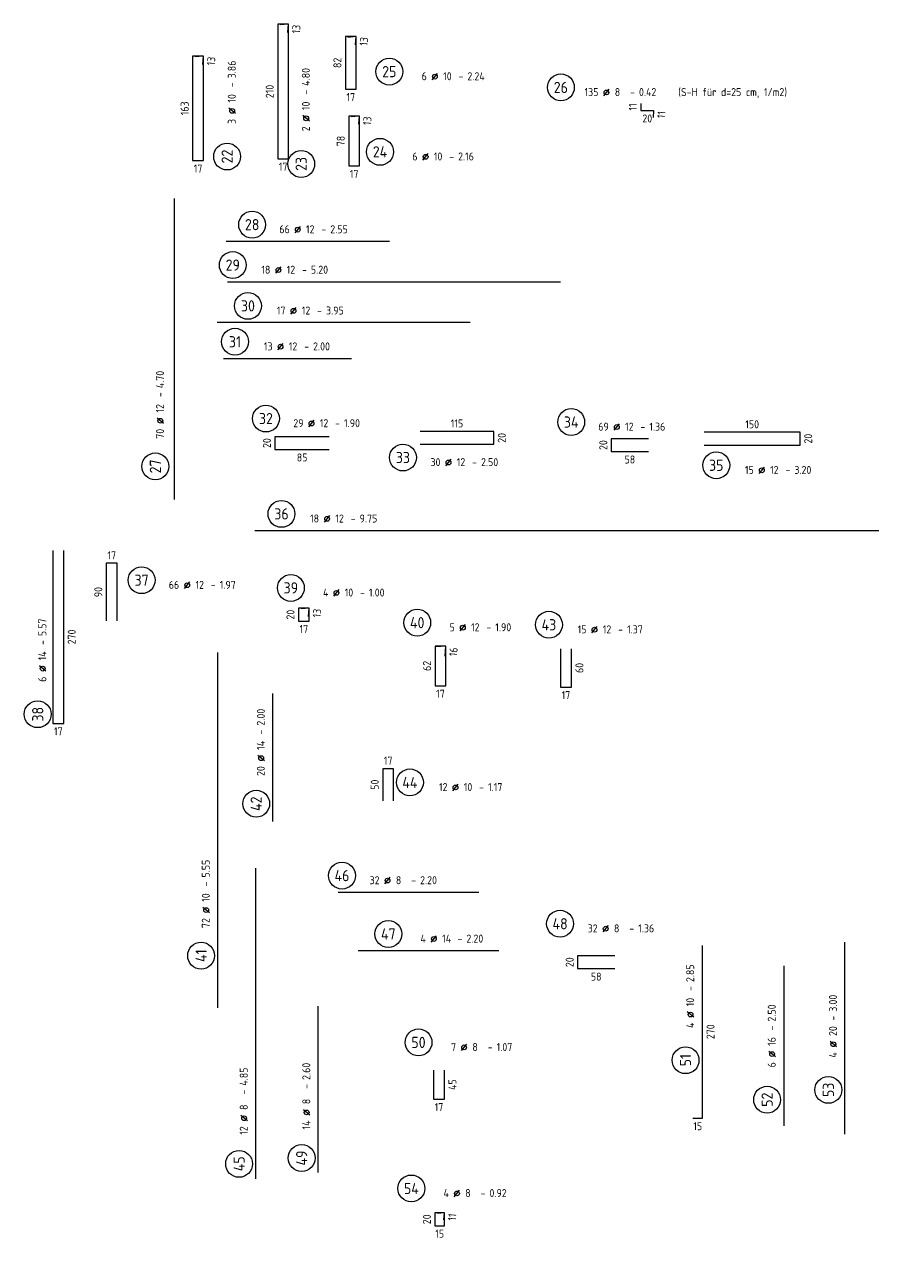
# Model space of a CAD drawing. Extents: x -11.1 to 77.6, y -9.5 to 63.5.
# Drawn here: x 64.25 to 77.6, y 7.48 to 26.44 of the extents above; entities that cross this region are included whole.
import ezdxf
from ezdxf.enums import TextEntityAlignment as Align

# ---------------------------------------------------------------- set-up
doc = ezdxf.new("R2010")
doc.units = 0
doc.header["$LTSCALE"] = 0.5
doc.linetypes.add('AUSGEZOGEN', pattern=[1000.01, 1000, 0.01])
doc.layers.add('RND', color=7, linetype='Continuous')
doc.styles.add('txt', font='isocp.shx')

# ---------------------------------------------------------------- blocks, each defined once
blk = doc.blocks.new('RND_AUSZ')
at = {"layer": 'RND', "color": 7, "linetype": 'Continuous'}
blk.add_line((1.341, 0.262), (1.509, 0.466), dxfattribs=at)
at = {"layer": 'RND', "color": 1, "linetype": 'Continuous'}
blk.add_circle((0, 0.52), 0.42, dxfattribs=at)
at = {"layer": 'RND', "color": 7, "linetype": 'Continuous'}
blk.add_circle((1.425, 0.364), 0.075, dxfattribs=at)
at = {"layer": 'RND', "color": 7, "linetype": 'Continuous', "style": 'txt'}
blk.add_text('-', height=0.25, dxfattribs=at).set_placement((2.163, 0.25))
for tag, p in [('WIEOFT', (-0.536, 0.25)), ('STK', (1.174, 0.25))]:
    blk.add_attdef(tag, text='', height=0.25, dxfattribs=at).set_placement(p, align=Align.RIGHT)
at = {"layer": 'RND', "color": 1, "linetype": 'Continuous', "style": 'txt'}
blk.add_attdef('POS', text='', height=0.35, dxfattribs=at).set_placement((0, 0.52), align=Align.MIDDLE)
at = {"layer": 'RND', "color": 7, "linetype": 'Continuous', "style": 'txt'}
for tag, p in [('DS', (1.683, 0.25)), ('LANG', (2.441, 0.25)), ('TEXT', (3.669, 0.25))]:
    blk.add_attdef(tag, p, '', height=0.25, dxfattribs=at)

msp = doc.modelspace()

# ---------------------------------------------------------------- linework, layer by layer
at = {"layer": 'RND', "color": 1, "linetype": 'AUSGEZOGEN'}
for points in [[(68.3685, 26.309), (68.3799, 26.4385), (68.2099, 26.4385), (68.2099, 24.3385), (68.3799, 24.3385), (68.3799, 26.4385), (68.2504, 26.4272)], [(69.4257, 26.1162), (69.437, 26.2457), (69.267, 26.2457), (69.267, 25.4257), (69.437, 25.4257), (69.437, 26.2457), (69.3075, 26.2343)], [(67.0393, 25.8101), (67.0506, 25.9396), (66.8806, 25.9396), (66.8806, 24.3096), (67.0506, 24.3096), (67.0506, 25.9396), (66.9211, 25.9282)], [(73.8842, 25.2017), (73.8842, 25.0917), (74.0842, 25.0917), (74.0746, 24.9822)], [(69.4785, 24.8756), (69.4898, 25.0051), (69.3198, 25.0051), (69.3198, 24.2251), (69.4898, 24.2251), (69.4898, 25.0051), (69.3603, 24.9937)], [(66.5979, 19.0159), (66.5979, 23.7159)], [(67.4066, 23.0482), (69.9566, 23.0482)], [(67.4266, 22.4164), (72.6266, 22.4164)], [(71.2147, 21.7789), (67.2647, 21.7789)], [(67.3646, 21.2185), (69.3646, 21.2185)], [(69.0158, 19.9951), (68.1658, 19.9951), (68.1658, 19.7951), (69.0158, 19.7951)], [(70.4364, 19.8767), (71.5864, 19.8767), (71.5864, 20.0767), (70.4364, 20.0767)], [(74.0024, 19.9638), (73.4224, 19.9638), (73.4224, 19.7638), (74.0024, 19.7638)], [(74.8739, 19.8639), (76.3739, 19.8639), (76.3739, 20.0639), (74.8739, 20.0639)], [(67.8512, 18.5292), (77.6012, 18.5292)], [(64.6963, 18.2162), (64.6963, 15.5162), (64.8663, 15.5162), (64.8663, 18.2162)], [(65.7015, 17.1173), (65.7015, 18.0173), (65.5315, 18.0173), (65.5315, 17.1173)], [(68.6924, 17.1855), (68.7037, 17.315), (68.5337, 17.315), (68.5337, 17.115), (68.7037, 17.115), (68.7037, 17.315), (68.5742, 17.3037)], [(70.824, 16.5646), (70.838, 16.724), (70.668, 16.724), (70.668, 16.104), (70.838, 16.104), (70.838, 16.724), (70.6786, 16.71)], [(67.2735, 11.0735), (67.2735, 16.6235)], [(72.6291, 16.6821), (72.6291, 16.0821), (72.7991, 16.0821), (72.7991, 16.6821)], [(68.1336, 13.9819), (68.1336, 15.9819)], [(70.021, 14.3083), (70.021, 14.8083), (69.851, 14.8083), (69.851, 14.3083)], [(67.8668, 8.4018), (67.8668, 13.2518)], [(69.1527, 12.8776), (71.3527, 12.8776)], [(69.4673, 11.9658), (71.6673, 11.9658)], [(74.6977, 9.3478), (74.8477, 9.3478), (74.8477, 12.0478)], [(77.0737, 9.0987), (77.0737, 12.0987)], [(73.4768, 11.8849), (72.8968, 11.8849), (72.8968, 11.6849), (73.4768, 11.6849)], [(76.1171, 11.727), (76.1171, 9.227)], [(68.8439, 8.4968), (68.8439, 11.0968)], [(70.6445, 10.0964), (70.6445, 9.6464), (70.8145, 9.6464), (70.8145, 10.0964)], [(70.8057, 7.7577), (70.8153, 7.8673), (70.6653, 7.8673), (70.6653, 7.6673), (70.8153, 7.6673), (70.8153, 7.8673), (70.7057, 7.8577)]]:
    msp.add_lwpolyline(points, dxfattribs=at)

# ---------------------------------------------------------------- block references
at = {"layer": 'RND', "color": 7, "linetype": 'AUSGEZOGEN', "xscale": 0.5, "yscale": 0.5, "zscale": 0.5, "rotation": 90}
for p, values in [((67.6798, 24.3725), {'POS': '22', 'STK': '3', 'DS': '10', 'LANG': '3.86'}), ((68.8369, 24.2561), {'POS': '23', 'STK': '2', 'DS': '10', 'LANG': '4.80'}), ((64.7198, 15.6589), {'POS': '38', 'STK': '6', 'DS': '14', 'LANG': '5.57'}), ((67.2735, 11.8866), {'POS': '41', 'STK': '72', 'DS': '10', 'LANG': '5.55'}), ((77.0737, 9.7902), {'POS': '53', 'STK': '4', 'DS': '20', 'LANG': '3.00'})]:
    msp.add_blockref('RND_AUSZ', p, dxfattribs=at).add_auto_attribs(values)
at = {"layer": 'RND', "color": 7, "linetype": 'AUSGEZOGEN', "xscale": 0.5, "yscale": 0.5, "zscale": 0.5}
for p, values in [((69.9535, 25.4389), {'POS': '25', 'STK': '6', 'DS': '10', 'LANG': '2.24'}), ((72.6342, 25.1917), {'POS': '26', 'STK': '135', 'DS': '8', 'LANG': '0.42', 'TEXT': '(S-H für d=25 cm, 1/m2)'}), ((69.8083, 24.1855), {'POS': '24', 'STK': '6', 'DS': '10', 'LANG': '2.16'}), ((67.5083, 22.4164), {'POS': '29', 'STK': '18', 'DS': '12', 'LANG': '5.20'}), ((67.7448, 21.7789), {'POS': '30', 'STK': '17', 'DS': '12', 'LANG': '3.95'}), ((68.026, 20.0186), {'POS': '32', 'STK': '29', 'DS': '12', 'LANG': '1.90'}), ((72.796, 19.9638), {'POS': '34', 'STK': '69', 'DS': '12', 'LANG': '1.36'}), ((70.1663, 19.4096), {'POS': '33', 'STK': '30', 'DS': '12', 'LANG': '2.50'}), ((75.0624, 19.2884), {'POS': '35', 'STK': '15', 'DS': '12', 'LANG': '3.20'}), ((68.2691, 18.5292), {'POS': '36', 'STK': '18', 'DS': '12', 'LANG': '9.75'}), ((66.0834, 17.4925), {'POS': '37', 'STK': '66', 'DS': '12', 'LANG': '1.97'}), ((68.4153, 17.3726), {'POS': '39', 'STK': '4', 'DS': '10', 'LANG': '1.00'}), ((70.3895, 16.8297), {'POS': '40', 'STK': '5', 'DS': '12', 'LANG': '1.90'}), ((72.4477, 16.797), {'POS': '43', 'STK': '15', 'DS': '12', 'LANG': '1.37'}), ((70.2759, 14.3333), {'POS': '44', 'STK': '12', 'DS': '10', 'LANG': '1.17'}), ((69.2145, 12.8776), {'POS': '46', 'STK': '32', 'DS': '8', 'LANG': '2.20'}), ((72.6224, 12.1257), {'POS': '48', 'STK': '32', 'DS': '8', 'LANG': '1.36'}), ((69.9381, 11.9658), {'POS': '47', 'STK': '4', 'DS': '14', 'LANG': '2.20'}), ((70.4099, 10.2715), {'POS': '50', 'STK': '7', 'DS': '8', 'LANG': '1.07'}), ((70.2983, 7.9897), {'POS': '54', 'STK': '4', 'DS': '8', 'LANG': '0.92'})]:
    msp.add_blockref('RND_AUSZ', p, dxfattribs=at).add_auto_attribs(values)
at = {"layer": 'RND', "color": 1, "linetype": 'AUSGEZOGEN', "xscale": 0.5, "yscale": 0.5, "zscale": 0.5}
for p, values in [((67.8106, 23.0482), {'POS': '28', 'STK': '66', 'DS': '12', 'LANG': '2.55'}), ((67.5423, 21.2185), {'POS': '31', 'STK': '13', 'DS': '12', 'LANG': '2.00'})]:
    msp.add_blockref('RND_AUSZ', p, dxfattribs=at).add_auto_attribs(values)
at = {"layer": 'RND', "color": 102, "linetype": 'AUSGEZOGEN', "xscale": 0.5, "yscale": 0.5, "zscale": 0.5, "rotation": 90}
for p, values in [((66.5583, 19.531), {'POS': '27', 'STK': '70', 'DS': '12', 'LANG': '4.70'}), ((76.1171, 9.636), {'POS': '52', 'STK': '6', 'DS': '16', 'LANG': '2.50'}), ((67.8668, 8.6342), {'POS': '45', 'STK': '12', 'DS': '8', 'LANG': '4.85'})]:
    msp.add_blockref('RND_AUSZ', p, dxfattribs=at).add_auto_attribs(values)
at = {"layer": 'RND', "color": 191, "linetype": 'AUSGEZOGEN', "xscale": 0.5, "yscale": 0.5, "zscale": 0.5, "rotation": 90}
msp.add_blockref('RND_AUSZ', (68.1336, 14.2602), dxfattribs=at).add_auto_attribs({'POS': '42', 'STK': '20', 'DS': '14', 'LANG': '2.00'})
at = {"layer": 'RND', "color": 1, "linetype": 'AUSGEZOGEN', "xscale": 0.5, "yscale": 0.5, "zscale": 0.5, "rotation": 90}
msp.add_blockref('RND_AUSZ', (74.8427, 10.2536), dxfattribs=at).add_auto_attribs({'POS': '51', 'STK': '4', 'DS': '10', 'LANG': '2.85'})
at = {"layer": 'RND', "color": 6, "linetype": 'AUSGEZOGEN', "xscale": 0.5, "yscale": 0.5, "zscale": 0.5, "rotation": 90}
msp.add_blockref('RND_AUSZ', (68.8439, 8.725), dxfattribs=at).add_auto_attribs({'POS': '49', 'STK': '14', 'DS': '8', 'LANG': '2.60'})

# ---------------------------------------------------------------- texts
at = {"layer": 'RND', "color": 7, "linetype": 'AUSGEZOGEN', "style": 'txt'}
for s, rotation, p in [('13', 84.99986, (68.4987, 26.3629)), ('13', 84.99986, (69.5559, 26.17)), ('13', 84.99986, (67.1695, 25.8639)), ('82', 90, (69.142, 25.8357)), ('210', 90, (68.0849, 25.3885)), ('163', 90, (66.7556, 25.1246)), ('11', 90, (73.7592, 25.1467)), ('11', 85, (74.204, 25.0261)), ('13', 84.99986, (69.6087, 24.9294)), ('78', 90, (69.1948, 24.6151)), ('20', 90, (68.0408, 19.8951)), ('20', 90, (71.7114, 19.9767)), ('20', 90, (73.2974, 19.8638)), ('20', 90, (76.4989, 19.9639)), ('90', 90, (65.4065, 17.5673)), ('20', 90, (68.4087, 17.215)), ('13', 84.99986, (68.8226, 17.2394)), ('270', 90, (64.9913, 16.8662)), ('16', 84.99986, (70.9555, 16.6334)), ('62', 90, (70.543, 16.414)), ('60', 90, (72.9241, 16.3821)), ('50', 90, (69.726, 14.5583)), ('20', 90, (72.7718, 11.7849)), ('270', 90, (74.9727, 10.6978)), ('45', 90, (70.9395, 9.8714)), ('20', 90, (70.5403, 7.7673)), ('11', 84.99986, (70.935, 7.8016))]:
    msp.add_text(s, height=0.125, rotation=rotation, dxfattribs=at).set_placement(p, align=Align.MIDDLE)
for s, p in [('17', (69.352, 25.3007)), ('20', (73.9842, 24.9667)), ('17', (68.2949, 24.2135)), ('17', (66.9656, 24.1846)), ('17', (69.4048, 24.1001)), ('115', (71.0114, 20.2017)), ('150', (75.6239, 20.1889)), ('85', (68.5908, 19.6701)), ('58', (73.7124, 19.6388)), ('17', (65.6165, 18.1423)), ('17', (68.6187, 16.99)), ('17', (70.753, 15.979)), ('17', (72.7141, 15.9571)), ('17', (64.7813, 15.3912)), ('17', (69.936, 14.9333)), ('58', (73.1868, 11.5599)), ('17', (70.7295, 9.5214)), ('15', (74.7727, 9.2228)), ('15', (70.7403, 7.5423))]:
    msp.add_text(s, height=0.125, dxfattribs=at).set_placement(p, align=Align.MIDDLE)

doc.saveas('drawing.dxf')
